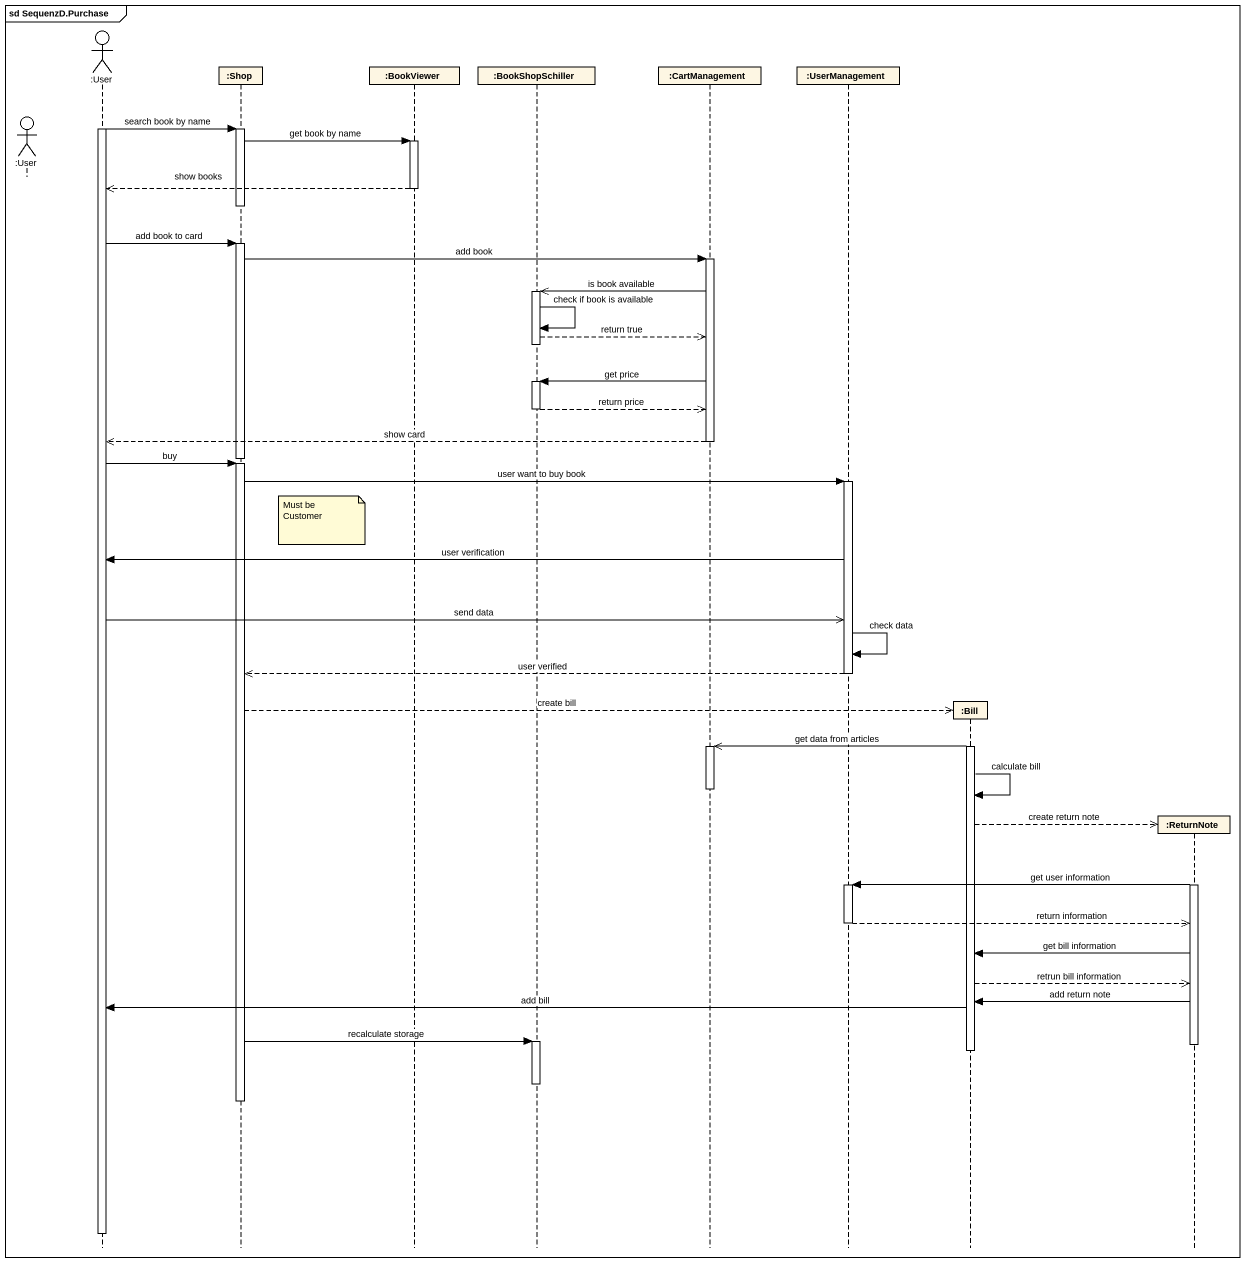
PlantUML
@startuml
mainframe sd SequenzD.Purchase
hide footbox
actor ":User" as User
actor ":User" as User_2
participant ":Shop" as Shop
participant ":BookViewer" as BookViewer
participant ":BookShopSchiller" as BookShopSchiller
participant ":CartManagement" as CartManagement
participant ":UserManagement" as UserManagement
participant ":Bill" as Bill
participant ":ReturnNote" as ReturnNote

activate User_2
User_2 -> Shop : search book by name
activate Shop
Shop -> BookViewer : get book by name
activate BookViewer
BookViewer -->> User_2 : show books
deactivate BookViewer
deactivate Shop
User_2 -> Shop : add book to card
activate Shop
Shop -> CartManagement : add book
activate CartManagement
CartManagement ->> BookShopSchiller : is book available
activate BookShopSchiller
BookShopSchiller -> BookShopSchiller : check if book is available
BookShopSchiller -->> CartManagement : return true
deactivate BookShopSchiller
CartManagement -> BookShopSchiller : get price
activate BookShopSchiller
BookShopSchiller -->> CartManagement : return price
deactivate BookShopSchiller
CartManagement -->> User_2 : show card
deactivate CartManagement
deactivate Shop
User_2 -> Shop : buy
activate Shop
Shop -> UserManagement : user want to buy book
activate UserManagement
note right of Shop : Must be Customer
UserManagement -> User_2 : user verification
User_2 ->> UserManagement : send data
UserManagement -> UserManagement : check data
UserManagement -->> Shop : user verified
deactivate UserManagement
Shop -->> Bill ** : create bill
activate Bill
Bill ->> CartManagement : get data from articles
activate CartManagement
deactivate CartManagement
Bill -> Bill : calculate bill
Bill -->> ReturnNote ** : create return note
activate ReturnNote
ReturnNote -> UserManagement : get user information
activate UserManagement
UserManagement -->> ReturnNote : return information
deactivate UserManagement
ReturnNote -> Bill : get bill information
Bill -->> ReturnNote : retrun bill information
ReturnNote -> Bill : add return note
Bill -> User_2 : add bill
Shop -> BookShopSchiller : recalculate storage
activate BookShopSchiller
deactivate ReturnNote
deactivate Bill
deactivate BookShopSchiller
deactivate Shop
deactivate User_2
@enduml
